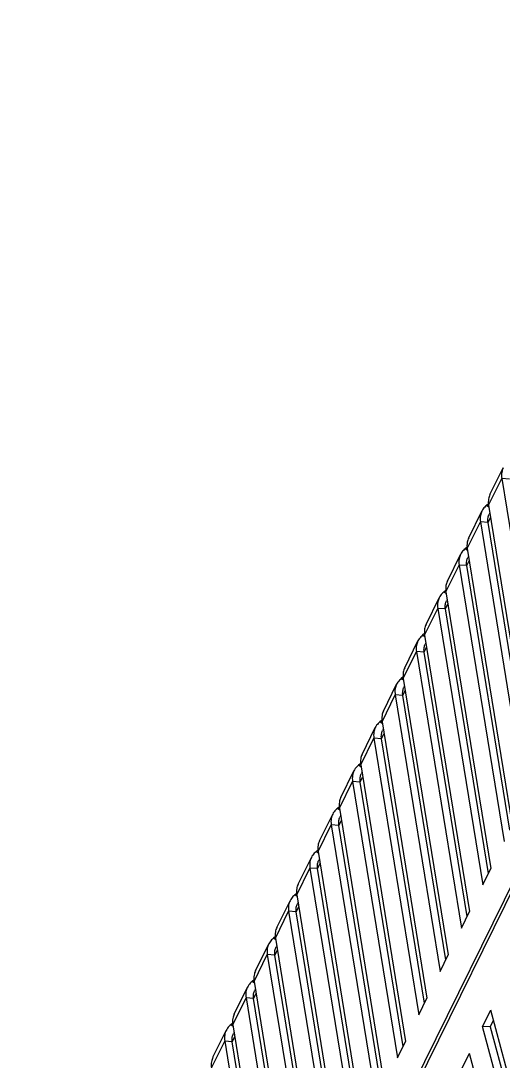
# Model space of a CAD drawing. Header units: millimetres. Extents: x 10368 to 13229, y -13270 to -11269.
# Drawn here: x 12144.4 to 12181, y -13034.6 to -12955.7 of the extents above; entities that cross this region are included whole.
import ezdxf

# ---------------------------------------------------------------- set-up
doc = ezdxf.new("R2010")
doc.units = ezdxf.units.MM

# ---------------------------------------------------------------- blocks, each defined once
blk = doc.blocks.new('u59')
at = {"color": 7, "linetype": 'Continuous'}
for p, q in [((336.591, 664.301), (419.707, 833.107)), ((336.658, 663.944), (419.76, 832.721)), ((380.023, 791.125), (385.725, 769.9)), ((404.293, 768.967), (400.89, 789.949)), ((384.147, 767.892), (378.451, 789.097)), ((379.022, 789.092), (384.724, 767.867)), ((403.677, 767.716), (400.274, 788.697)), ((400.459, 789.074), (403.713, 769.011)), ((378.406, 787.841), (384.108, 766.616)), ((402.676, 765.683), (399.273, 786.664)), ((398.842, 785.79), (402.096, 765.727)), ((402.06, 764.431), (398.657, 785.413)), ((401.059, 762.399), (397.656, 783.38)), ((397.225, 782.506), (400.479, 762.443)), ((400.443, 761.147), (397.04, 782.129)), ((399.442, 759.114), (396.039, 780.096)), ((395.608, 779.222), (398.862, 759.158)), ((398.826, 757.863), (395.423, 778.845)), ((397.825, 755.83), (394.422, 776.812)), ((397.209, 754.579), (393.806, 775.561)), ((393.991, 775.938), (397.245, 755.874)), ((396.208, 752.546), (392.805, 773.528)), ((395.592, 751.295), (392.189, 772.277)), ((392.374, 772.654), (395.628, 752.59)), ((386.341, 771.151), (385.725, 769.9)), ((405.294, 771), (404.293, 768.967)), ((391.188, 770.244), (390.571, 768.993)), ((394.591, 749.262), (391.188, 770.244)), ((405.187, 770.192), (404.186, 768.159)), ((393.975, 748.011), (390.571, 768.993)), ((390.757, 769.369), (394.011, 749.306)), ((403.713, 769.011), (403.528, 768.634)), ((403.713, 769.011), (404.293, 768.967)), ((403.583, 768.293), (403.63, 768.389)), ((384.147, 767.892), (383.9, 767.39)), ((384.724, 767.867), (384.108, 766.616)), ((384.147, 767.892), (384.724, 767.867)), ((403.677, 767.716), (402.676, 765.683)), ((403.655, 767.85), (403.832, 767.726)), ((403.677, 767.603), (403.832, 767.726)), ((389.571, 766.96), (388.954, 765.709)), ((392.974, 745.978), (389.571, 766.96)), ((403.57, 766.908), (402.569, 764.875)), ((389.14, 766.085), (392.394, 746.022)), ((392.358, 744.727), (388.954, 765.709)), ((402.096, 765.727), (401.911, 765.35)), ((401.966, 765.009), (402.013, 765.105)), ((402.096, 765.727), (402.676, 765.683)), ((402.06, 764.431), (401.059, 762.399)), ((402.038, 764.566), (402.215, 764.442)), ((402.06, 764.319), (402.215, 764.442)), ((387.954, 763.676), (387.337, 762.424)), ((391.357, 742.694), (387.954, 763.676)), ((401.953, 763.624), (400.952, 761.591)), ((387.523, 762.801), (390.777, 742.738)), ((390.741, 741.443), (387.337, 762.424)), ((400.479, 762.443), (400.294, 762.066)), ((400.349, 761.725), (400.396, 761.821)), ((400.479, 762.443), (401.059, 762.399)), ((400.443, 761.147), (399.442, 759.114)), ((400.421, 761.282), (400.598, 761.158)), ((400.443, 761.035), (400.598, 761.158)), ((386.336, 760.392), (385.72, 759.14)), ((389.74, 739.41), (386.336, 760.392)), ((400.336, 760.339), (399.335, 758.307)), ((385.906, 759.517), (389.16, 739.454)), ((389.124, 738.159), (385.72, 759.14)), ((398.862, 759.158), (398.677, 758.782)), ((398.862, 759.158), (399.442, 759.114)), ((398.732, 758.441), (398.779, 758.537)), ((398.804, 757.998), (398.981, 757.874)), ((398.826, 757.751), (398.981, 757.874)), ((384.719, 757.107), (384.103, 755.856)), ((388.123, 736.126), (384.719, 757.107)), ((398.826, 757.863), (397.825, 755.83)), ((398.719, 757.055), (397.718, 755.022)), ((387.507, 734.874), (384.103, 755.856)), ((384.289, 756.233), (387.543, 736.17)), ((397.245, 755.874), (397.06, 755.498)), ((397.245, 755.874), (397.825, 755.83)), ((397.115, 755.157), (397.162, 755.253)), ((397.209, 754.579), (396.208, 752.546)), ((397.187, 754.713), (397.364, 754.59)), ((397.209, 754.467), (397.364, 754.59)), ((386.506, 732.841), (383.102, 753.823)), ((397.102, 753.771), (396.101, 751.738)), ((385.89, 731.59), (382.486, 752.572)), ((382.672, 752.949), (385.926, 732.886)), ((395.628, 752.59), (395.443, 752.214)), ((395.628, 752.59), (396.208, 752.546)), ((395.498, 751.873), (395.545, 751.969)), ((395.592, 751.295), (394.591, 749.262)), ((395.57, 751.429), (395.747, 751.306)), ((395.592, 751.183), (395.747, 751.306)), ((384.889, 729.557), (381.485, 750.539)), ((395.485, 750.487), (394.484, 748.454)), ((384.273, 728.306), (380.869, 749.288)), ((381.055, 749.665), (384.309, 729.601)), ((394.011, 749.306), (393.826, 748.929)), ((394.011, 749.306), (394.591, 749.262)), ((393.881, 748.589), (393.928, 748.685)), ((393.975, 748.011), (392.974, 745.978)), ((393.953, 748.145), (394.13, 748.021)), ((393.975, 747.899), (394.13, 748.021)), ((383.272, 726.273), (379.868, 747.255)), ((393.868, 747.203), (392.867, 745.17)), ((392.394, 746.022), (392.209, 745.645)), ((392.264, 745.304), (392.311, 745.401)), ((392.394, 746.022), (392.974, 745.978)), ((392.358, 744.727), (391.357, 742.694)), ((392.336, 744.861), (392.513, 744.737)), ((392.358, 744.614), (392.513, 744.737)), ((392.25, 743.919), (391.25, 741.886)), ((390.777, 742.738), (390.592, 742.361)), ((390.647, 742.02), (390.694, 742.117)), ((390.777, 742.738), (391.357, 742.694)), ((390.741, 741.443), (389.74, 739.41)), ((390.719, 741.577), (390.896, 741.453)), ((390.741, 741.33), (390.896, 741.453)), ((390.633, 740.635), (389.633, 738.602)), ((389.16, 739.454), (388.975, 739.077)), ((389.16, 739.454), (389.74, 739.41)), ((389.124, 738.159), (388.123, 736.126)), ((389.03, 738.736), (389.077, 738.832)), ((389.102, 738.293), (389.279, 738.169)), ((389.124, 738.046), (389.279, 738.169)), ((389.016, 737.351), (388.016, 735.318)), ((387.543, 736.17), (387.358, 735.793)), ((387.543, 736.17), (388.123, 736.126)), ((387.413, 735.452), (387.46, 735.548)), ((387.485, 735.009), (387.662, 734.885)), ((387.507, 734.874), (386.506, 732.841)), ((387.507, 734.762), (387.662, 734.885)), ((387.399, 734.066), (386.398, 732.034)), ((385.926, 732.886), (385.741, 732.509)), ((385.926, 732.886), (386.506, 732.841)), ((385.796, 732.168), (385.843, 732.264)), ((385.89, 731.59), (384.889, 729.557)), ((385.868, 731.725), (386.045, 731.601)), ((385.89, 731.478), (386.045, 731.601)), ((385.782, 730.782), (384.781, 728.749)), ((384.309, 729.601), (384.124, 729.225)), ((384.309, 729.601), (384.889, 729.557)), ((384.179, 728.884), (384.226, 728.98)), ((384.273, 728.306), (383.272, 726.273)), ((384.251, 728.441), (384.428, 728.317)), ((384.273, 728.194), (384.428, 728.317)), ((384.165, 727.498), (383.164, 725.465)), ((382.692, 726.317), (383.272, 726.273))]:
    blk.add_line(p, q, dxfattribs=at)
for centre in [(403.116, 768.683), (401.499, 765.399), (399.882, 762.115), (398.265, 758.831), (396.648, 755.547), (395.031, 752.263), (393.414, 748.979), (391.797, 745.695), (390.18, 742.411), (388.563, 739.126), (386.946, 735.842), (385.329, 732.558), (383.712, 729.274)]:
    blk.add_arc(centre, 1.191, 324.32645, 333.86627, dxfattribs=at)
for points, start_tangent, end_tangent in [([(405.187, 770.192), (405.295, 770.524), (405.294, 771)], (0.440658, 0.897675), (-0.160105, 0.9871)), ([(403.713, 769.011), (403.713, 768.645), (403.63, 768.389)], (0.160105, -0.9871), (-0.440662, -0.897673)), ([(404.186, 768.159), (404.294, 768.492), (404.293, 768.967)], (0.440666, 0.897671), (-0.160105, 0.9871)), ([(403.57, 766.908), (403.678, 767.24), (403.677, 767.715)], (0.440658, 0.897675), (-0.160105, 0.9871)), ([(403.832, 767.726), (404.084, 767.989)], (0.783462, 0.62144), (0.582554, 0.812792)), ([(402.096, 765.727), (402.096, 765.361), (402.013, 765.105)], (0.160105, -0.9871), (-0.440662, -0.897673)), ([(402.569, 764.875), (402.677, 765.207), (402.676, 765.683)], (0.440666, 0.897671), (-0.160105, 0.9871)), ([(401.953, 763.624), (402.061, 763.956), (402.06, 764.431)], (0.440658, 0.897675), (-0.160105, 0.9871)), ([(402.215, 764.442), (402.467, 764.705)], (0.783462, 0.62144), (0.582554, 0.812792)), ([(400.479, 762.443), (400.479, 762.077), (400.396, 761.821)], (0.160105, -0.9871), (-0.440662, -0.897673)), ([(400.952, 761.591), (401.06, 761.923), (401.059, 762.398)], (0.440666, 0.897671), (-0.160105, 0.9871)), ([(400.336, 760.339), (400.444, 760.672), (400.443, 761.147)], (0.440658, 0.897675), (-0.160105, 0.9871)), ([(400.598, 761.158), (400.85, 761.421)], (0.783462, 0.62144), (0.582554, 0.812792)), ([(398.862, 759.158), (398.862, 758.793), (398.779, 758.537)], (0.160105, -0.9871), (-0.440662, -0.897673)), ([(399.335, 758.307), (399.443, 758.639), (399.442, 759.114)], (0.440666, 0.897671), (-0.160105, 0.9871)), ([(398.981, 757.874), (399.233, 758.137)], (0.783462, 0.62144), (0.582554, 0.812792)), ([(398.719, 757.055), (398.826, 757.388), (398.826, 757.863)], (0.440658, 0.897675), (-0.160105, 0.9871)), ([(397.245, 755.874), (397.245, 755.509), (397.162, 755.253)], (0.160105, -0.9871), (-0.440662, -0.897673)), ([(397.718, 755.022), (397.826, 755.355), (397.825, 755.83)], (0.440666, 0.897671), (-0.160105, 0.9871)), ([(397.364, 754.59), (397.616, 754.853)], (0.783462, 0.62144), (0.582554, 0.812792)), ([(397.101, 753.771), (397.209, 754.104), (397.209, 754.579)], (0.440658, 0.897675), (-0.160105, 0.9871)), ([(395.628, 752.59), (395.628, 752.225), (395.545, 751.969)], (0.160105, -0.9871), (-0.440662, -0.897673)), ([(396.101, 751.738), (396.209, 752.071), (396.208, 752.546)], (0.440666, 0.897671), (-0.160105, 0.9871)), ([(395.747, 751.306), (395.999, 751.568)], (0.783462, 0.62144), (0.582554, 0.812792)), ([(395.484, 750.487), (395.592, 750.82), (395.592, 751.295)], (0.440658, 0.897675), (-0.160105, 0.9871)), ([(394.011, 749.306), (394.011, 748.941), (393.928, 748.685)], (0.160105, -0.9871), (-0.440662, -0.897673)), ([(394.484, 748.454), (394.592, 748.787), (394.591, 749.262)], (0.440666, 0.897671), (-0.160105, 0.9871)), ([(393.867, 747.203), (393.975, 747.536), (393.975, 748.011)], (0.440658, 0.897675), (-0.160105, 0.9871)), ([(394.13, 748.021), (394.382, 748.284)], (0.783462, 0.62144), (0.582554, 0.812792)), ([(392.394, 746.022), (392.394, 745.657), (392.311, 745.401)], (0.160105, -0.9871), (-0.440662, -0.897673)), ([(392.867, 745.17), (392.974, 745.503), (392.974, 745.978)], (0.440666, 0.897671), (-0.160105, 0.9871)), ([(392.25, 743.919), (392.358, 744.252), (392.358, 744.727)], (0.440658, 0.897675), (-0.160105, 0.9871)), ([(392.513, 744.737), (392.765, 745)], (0.783462, 0.62144), (0.582554, 0.812792)), ([(390.777, 742.738), (390.777, 742.372), (390.694, 742.117)], (0.160105, -0.9871), (-0.440662, -0.897673)), ([(391.249, 741.886), (391.357, 742.219), (391.357, 742.694)], (0.440666, 0.897671), (-0.160105, 0.9871)), ([(390.633, 740.635), (390.741, 740.967), (390.741, 741.443)], (0.440658, 0.897675), (-0.160105, 0.9871)), ([(390.896, 741.453), (391.148, 741.716)], (0.783462, 0.62144), (0.582554, 0.812792)), ([(389.16, 739.454), (389.16, 739.088), (389.077, 738.832)], (0.160105, -0.9871), (-0.440662, -0.897673)), ([(389.632, 738.602), (389.74, 738.935), (389.74, 739.41)], (0.440666, 0.897671), (-0.160105, 0.9871)), ([(389.016, 737.351), (389.124, 737.683), (389.124, 738.158)], (0.440658, 0.897675), (-0.160105, 0.9871)), ([(389.279, 738.169), (389.531, 738.432)], (0.783462, 0.62144), (0.582554, 0.812792)), ([(387.543, 736.17), (387.543, 735.804), (387.46, 735.548)], (0.160105, -0.9871), (-0.440662, -0.897673)), ([(388.015, 735.318), (388.123, 735.65), (388.123, 736.126)], (0.440666, 0.897671), (-0.160105, 0.9871)), ([(387.662, 734.885), (387.914, 735.148)], (0.783462, 0.62144), (0.582554, 0.812792)), ([(387.399, 734.067), (387.507, 734.399), (387.507, 734.874)], (0.440658, 0.897675), (-0.160105, 0.9871)), ([(385.926, 732.886), (385.926, 732.52), (385.843, 732.264)], (0.160105, -0.9871), (-0.440662, -0.897673)), ([(386.398, 732.034), (386.506, 732.366), (386.506, 732.841)], (0.440666, 0.897671), (-0.160105, 0.9871)), ([(386.045, 731.601), (386.297, 731.864)], (0.783462, 0.62144), (0.582554, 0.812792)), ([(385.782, 730.782), (385.89, 731.115), (385.89, 731.59)], (0.440658, 0.897675), (-0.160105, 0.9871)), ([(384.309, 729.601), (384.309, 729.236), (384.226, 728.98)], (0.160105, -0.9871), (-0.440662, -0.897673)), ([(384.781, 728.75), (384.889, 729.082), (384.889, 729.557)], (0.440666, 0.897671), (-0.160105, 0.9871)), ([(384.165, 727.498), (384.273, 727.831), (384.273, 728.306)], (0.440658, 0.897675), (-0.160105, 0.9871)), ([(384.428, 728.317), (384.68, 728.58)], (0.783462, 0.62144), (0.582554, 0.812792)), ([(383.164, 725.465), (383.272, 725.798), (383.272, 726.273)], (0.440666, 0.897671), (-0.160105, 0.9871))]:
    blk.add_spline(points, degree=3, dxfattribs=dict(at, start_tangent=start_tangent, end_tangent=end_tangent))

msp = doc.modelspace()

# ---------------------------------------------------------------- block references
at = {"rotation": 180}
msp.add_blockref('u59', (12564.199, -12264.161), dxfattribs=at)

doc.saveas('drawing.dxf')
